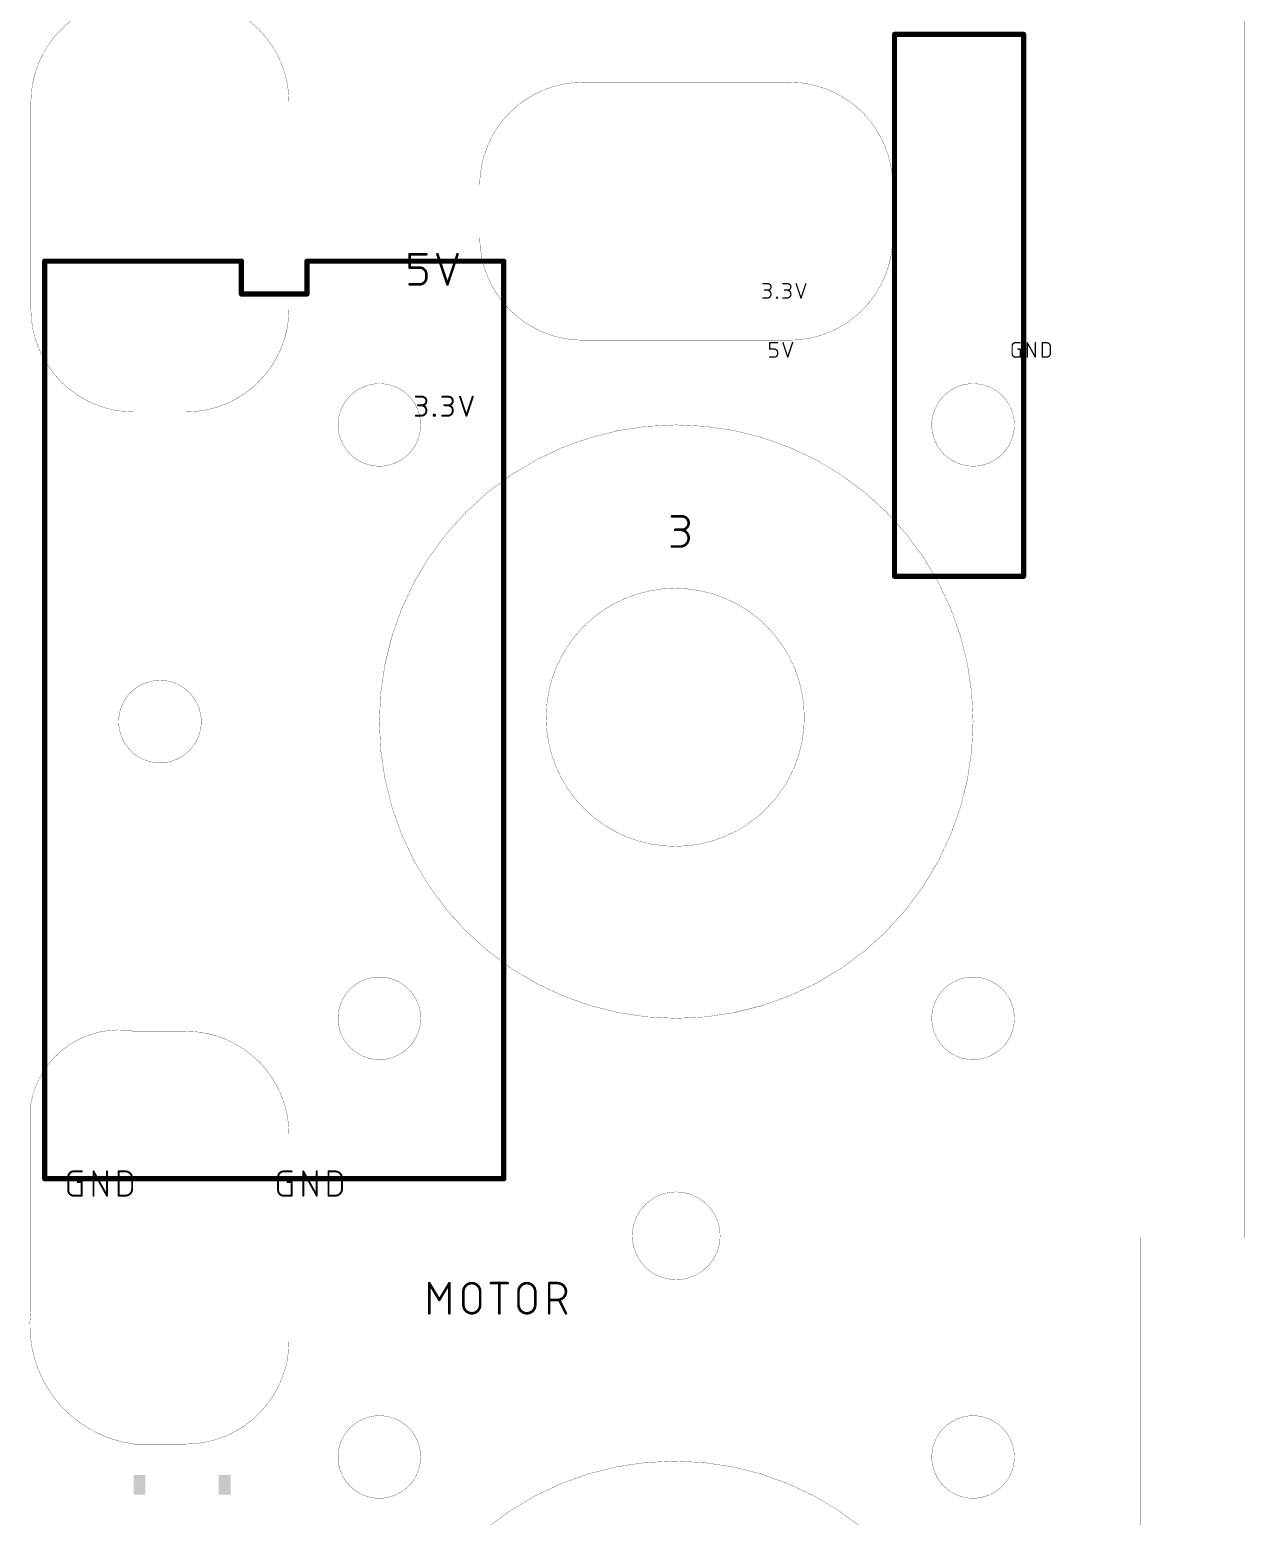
# Model space of a CAD drawing. Extents: x -4 to 80, y -3 to 161.
# Drawn here: x 33.1 to 80.1, y 68.1 to 125.7 of the extents above; entities that cross this region are included whole.
import ezdxf

# ---------------------------------------------------------------- set-up
doc = ezdxf.new("R2010")
doc.units = 0
for name, color, linetype in [('20', 31, 'CONTINUOUS'), ('21', 253, 'CONTINUOUS'), ('48', 253, 'CONTINUOUS')]:
    doc.layers.add(name, color=color, linetype=linetype)

# ---------------------------------------------------------------- blocks, each defined once
blk = doc.blocks.new('RECT')
blk.add_solid([(-0.5, -0.5), (0.5, -0.5), (-0.5, 0.5), (0.5, 0.5)])

msp = doc.modelspace()

# ---------------------------------------------------------------- linework, layer by layer
at = {"layer": '20', "const_width": 0.01}
msp.add_lwpolyline([(74.728, 150.1964), (74.728, 6.9839)], dxfattribs=at)
for points in [[(58.093, 94.094, 1), (58.093, 104.094, 1), (58.093, 94.094)], [(58.131, 77.3, 1), (58.131, 80.7, 1), (58.131, 77.3)]]:
    msp.add_lwpolyline(points, format="xyb", dxfattribs=at)
at = {"layer": '21'}
for points, const_width in [([(66.588, 125.562), (71.588, 125.562)], 0.2032), ([(66.588, 104.562), (66.588, 125.562)], 0.2032), ([(71.588, 125.562), (71.588, 104.562)], 0.2032), ([(47.8028, 116.5239), (47.8028, 117.0432)], 0.1016), ([(47.8028, 117.0432), (48.4519, 117.0432)], 0.1016), ([(48.8809, 117.0432), (49.2704, 115.8748)], 0.1016), ([(49.2704, 115.8748), (49.6598, 117.0432)], 0.1016), ([(33.668, 81.212), (33.668, 116.772)], 0.2032), ([(33.668, 116.772), (41.288, 116.772)], 0.2032), ([(41.288, 116.772), (41.288, 115.502)], 0.2032), ([(43.828, 115.502), (43.828, 116.772)], 0.2032), ([(43.828, 116.772), (51.448, 116.772)], 0.2032), ([(48.1923, 116.5239), (47.8028, 116.5239)], 0.1016), ([(51.448, 116.772), (51.448, 81.212)], 0.2032), ([(47.8028, 115.8748), (48.1923, 115.8748)], 0.1016), ([(48.4519, 116.1344), (48.4519, 116.2643)], 0.1016), ([(61.4934, 115.9002), (61.6797, 115.9002)], 0.0508), ([(62.2615, 115.9002), (62.4478, 115.9002)], 0.0508), ([(62.7791, 115.9002), (62.9653, 115.3414)], 0.0508), ([(62.9653, 115.3414), (63.1516, 115.9002)], 0.0508), ([(41.288, 115.502), (43.828, 115.502)], 0.2032), ([(61.4934, 115.3414), (61.6486, 115.3414)], 0.0508), ([(61.6797, 115.6518), (61.5555, 115.6518)], 0.0508), ([(62.0171, 115.3414), (62.0171, 115.3724)], 0.0508), ([(62.0171, 115.3724), (62.0482, 115.3724)], 0.0508), ([(62.0482, 115.3414), (62.0171, 115.3414)], 0.0508), ([(62.0482, 115.3724), (62.0482, 115.3414)], 0.0508), ([(62.2615, 115.3414), (62.4167, 115.3414)], 0.0508), ([(62.4478, 115.6518), (62.3236, 115.6518)], 0.0508), ([(61.7474, 113.3658), (61.7474, 113.6142)], 0.0508), ([(61.7474, 113.6142), (62.0578, 113.6142)], 0.0508), ([(62.265, 113.6142), (62.4513, 113.0554)], 0.0508), ([(62.4513, 113.0554), (62.6375, 113.6142)], 0.0508), ([(71.1454, 113.1796), (71.1454, 113.49)], 0.0508), ([(71.2696, 113.6142), (71.4558, 113.6142)], 0.0508), ([(71.7306, 113.0554), (71.7306, 113.6142)], 0.0508), ([(71.7306, 113.6142), (72.0411, 113.0554)], 0.0508), ([(72.0411, 113.0554), (72.0411, 113.6142)], 0.0508), ([(72.3158, 113.0554), (72.3158, 113.6142)], 0.0508), ([(72.3158, 113.6142), (72.471, 113.6142)], 0.0508), ([(61.9337, 113.3658), (61.7474, 113.3658)], 0.0508), ([(61.7474, 113.0554), (61.9337, 113.0554)], 0.0508), ([(62.0578, 113.1796), (62.0578, 113.2417)], 0.0508), ([(71.4558, 113.0554), (71.2696, 113.0554)], 0.0508), ([(71.3627, 113.3658), (71.4558, 113.3658)], 0.0508), ([(71.4558, 113.3658), (71.4558, 113.0554)], 0.0508), ([(72.471, 113.0554), (72.3158, 113.0554)], 0.0508), ([(72.6263, 113.459), (72.6263, 113.2106)], 0.0508), ([(48.0441, 111.5187), (48.2896, 111.5187)], 0.0762), ([(48.2896, 111.1913), (48.1259, 111.1913)], 0.0762), ([(49.0682, 111.5187), (49.3138, 111.5187)], 0.0762), ([(49.3138, 111.1913), (49.1501, 111.1913)], 0.0762), ([(49.7588, 111.5187), (50.0044, 110.7821)], 0.0762), ([(50.0044, 110.7821), (50.2499, 111.5187)], 0.0762), ([(48.0441, 110.7821), (48.2487, 110.7821)], 0.0762), ([(48.7403, 110.7821), (48.7403, 110.823)], 0.0762), ([(48.7403, 110.823), (48.7812, 110.823)], 0.0762), ([(48.7812, 110.7821), (48.7403, 110.7821)], 0.0762), ([(48.7812, 110.823), (48.7812, 110.7821)], 0.0762), ([(49.0682, 110.7821), (49.2728, 110.7821)], 0.0762), ([(57.9628, 106.8832), (58.3523, 106.8832)], 0.1016), ([(58.3523, 106.3639), (58.0926, 106.3639)], 0.1016), ([(57.9628, 105.7148), (58.2874, 105.7148)], 0.1016), ([(71.588, 104.562), (66.588, 104.562)], 0.2032), ([(51.448, 81.212), (33.668, 81.212)], 0.2032), ([(34.5821, 80.7649), (34.5821, 81.2871)], 0.0762), ([(34.7909, 81.4959), (35.1042, 81.4959)], 0.0762), ([(35.5575, 80.5561), (35.5575, 81.4959)], 0.0762), ([(35.5575, 81.4959), (36.0796, 80.5561)], 0.0762), ([(36.0796, 80.5561), (36.0796, 81.4959)], 0.0762), ([(36.5328, 80.5561), (36.5328, 81.4959)], 0.0762), ([(36.5328, 81.4959), (36.7939, 81.4959)], 0.0762), ([(37.0549, 81.2348), (37.0549, 80.8172)], 0.0762), ([(42.7101, 80.7649), (42.7101, 81.2871)], 0.0762), ([(42.9189, 81.4959), (43.2322, 81.4959)], 0.0762), ([(43.6855, 80.5561), (43.6855, 81.4959)], 0.0762), ([(43.6855, 81.4959), (44.2076, 80.5561)], 0.0762), ([(44.2076, 80.5561), (44.2076, 81.4959)], 0.0762), ([(44.6608, 80.5561), (44.6608, 81.4959)], 0.0762), ([(44.6608, 81.4959), (44.9219, 81.4959)], 0.0762), ([(45.1829, 81.2348), (45.1829, 80.8172)], 0.0762), ([(34.9476, 81.0782), (35.1042, 81.0782)], 0.0762), ([(35.1042, 81.0782), (35.1042, 80.5561)], 0.0762), ([(43.0756, 81.0782), (43.2322, 81.0782)], 0.0762), ([(43.2322, 81.0782), (43.2322, 80.5561)], 0.0762), ([(35.1042, 80.5561), (34.7909, 80.5561)], 0.0762), ([(36.7939, 80.5561), (36.5328, 80.5561)], 0.0762), ([(43.2322, 80.5561), (42.9189, 80.5561)], 0.0762), ([(44.9219, 80.5561), (44.6608, 80.5561)], 0.0762), ([(48.5648, 75.9968), (48.5648, 77.1652)], 0.1016), ([(48.5648, 77.1652), (48.9543, 76.5161)], 0.1016), ([(48.9543, 76.5161), (49.3437, 77.1652)], 0.1016), ([(49.3437, 77.1652), (49.3437, 75.9968)], 0.1016), ([(50.9538, 77.1652), (51.6029, 77.1652)], 0.1016), ([(51.2784, 75.9968), (51.2784, 77.1652)], 0.1016), ([(53.2091, 75.9968), (53.2091, 77.1652)], 0.1016), ([(53.2091, 77.1652), (53.5336, 77.1652)], 0.1016), ([(49.887, 76.3214), (49.887, 76.8406)], 0.1016), ([(50.5361, 76.8406), (50.5361, 76.3214)], 0.1016), ([(52.0206, 76.3214), (52.0206, 76.8406)], 0.1016), ([(52.6697, 76.8406), (52.6697, 76.3214)], 0.1016), ([(53.5336, 76.5161), (53.2091, 76.5161)], 0.1016), ([(53.8582, 75.9968), (53.5985, 76.5161)], 0.1016)]:
    msp.add_lwpolyline(points, dxfattribs=dict(at, const_width=const_width))
for points, const_width in [([(66.588, 125.6128, 1), (66.588, 125.5112)], 0.1016), ([(66.6388, 125.562, 1), (66.5372, 125.562)], 0.1016), ([(71.6388, 125.562, 1), (71.5372, 125.562)], 0.1016), ([(71.588, 125.5112, 1), (71.588, 125.6128)], 0.1016), ([(47.8282, 117.0432, 1), (47.7774, 117.0432)], 0.0508), ([(47.8028, 117.0686, 1), (47.8028, 117.0178)], 0.0508), ([(48.4519, 117.0178, 1), (48.4519, 117.0686)], 0.0508), ([(48.905, 117.0512, 1), (48.8568, 117.0352)], 0.0508), ([(49.6839, 117.0352, 1), (49.6357, 117.0512)], 0.0508), ([(33.7188, 116.772, 1), (33.6172, 116.772)], 0.1016), ([(33.668, 116.8228, 1), (33.668, 116.7212)], 0.1016), ([(41.3388, 116.772, 1), (41.2372, 116.772)], 0.1016), ([(41.288, 116.7212, 1), (41.288, 116.8228)], 0.1016), ([(43.8788, 116.772, 1), (43.7772, 116.772)], 0.1016), ([(43.828, 116.8228, 1), (43.828, 116.7212)], 0.1016), ([(47.8028, 116.5493, 1), (47.8028, 116.4985)], 0.0508), ([(47.7774, 116.5239, 1), (47.8282, 116.5239)], 0.0508), ([(48.4519, 116.2643, 0.4142), (48.1923, 116.5239)], 0.1016), ([(48.1923, 116.5493, 1), (48.1923, 116.4985)], 0.0508), ([(48.1923, 116.4985, 1), (48.1923, 116.5493)], 0.0508), ([(51.4988, 116.772, 1), (51.3972, 116.772)], 0.1016), ([(51.448, 116.7212, 1), (51.448, 116.8228)], 0.1016), ([(47.8028, 115.9002, 1), (47.8028, 115.8494)], 0.0508), ([(48.1923, 115.8748, 0.4142), (48.4519, 116.1344)], 0.1016), ([(48.1923, 115.9002, 1), (48.1923, 115.8494)], 0.0508), ([(48.1923, 115.8494, 1), (48.1923, 115.9002)], 0.0508), ([(48.4773, 116.2643, 1), (48.4265, 116.2643)], 0.0508), ([(48.4265, 116.2643, 1), (48.4773, 116.2643)], 0.0508), ([(48.4773, 116.1344, 1), (48.4265, 116.1344)], 0.0508), ([(48.4265, 116.1344, 1), (48.4773, 116.1344)], 0.0508), ([(49.2463, 115.8828, 1), (49.2944, 115.8668)], 0.0508), ([(49.2463, 115.8668, 1), (49.2944, 115.8828)], 0.0508), ([(61.4934, 115.9129, 1), (61.4934, 115.8875)], 0.0254), ([(61.6797, 115.6518, 1), (61.6797, 115.9002)], 0.0508), ([(61.6797, 115.9129, 1), (61.6797, 115.8875)], 0.0254), ([(61.6797, 115.8875, 1), (61.6797, 115.9129)], 0.0254), ([(62.2615, 115.9129, 1), (62.2615, 115.8875)], 0.0254), ([(62.4478, 115.6518, 1), (62.4478, 115.9002)], 0.0508), ([(62.4478, 115.9129, 1), (62.4478, 115.8875)], 0.0254), ([(62.4478, 115.8875, 1), (62.4478, 115.9129)], 0.0254), ([(62.7911, 115.9042, 1), (62.767, 115.8962)], 0.0254), ([(63.1637, 115.8962, 1), (63.1396, 115.9042)], 0.0254), ([(41.288, 115.5528, 1), (41.288, 115.4512)], 0.1016), ([(41.2372, 115.502, 1), (41.3388, 115.502)], 0.1016), ([(43.7772, 115.502, 1), (43.8788, 115.502)], 0.1016), ([(43.828, 115.4512, 1), (43.828, 115.5528)], 0.1016), ([(61.4934, 115.3541, 1), (61.4934, 115.3287)], 0.0254), ([(61.5555, 115.6645, 1), (61.5555, 115.6391)], 0.0254), ([(61.6486, 115.3414, 1), (61.6486, 115.6518)], 0.0508), ([(61.6486, 115.6645, 1), (61.6486, 115.6391)], 0.0254), ([(61.6486, 115.3541, 1), (61.6486, 115.3287)], 0.0254), ([(61.6486, 115.3287, 1), (61.6486, 115.3541)], 0.0254), ([(61.6797, 115.6645, 1), (61.6797, 115.6391)], 0.0254), ([(61.6797, 115.6391, 1), (61.6797, 115.6645)], 0.0254), ([(62.0298, 115.3724, 1), (62.0044, 115.3724)], 0.0254), ([(62.0171, 115.3851, 1), (62.0171, 115.3597)], 0.0254), ([(62.0171, 115.3541, 1), (62.0171, 115.3287)], 0.0254), ([(62.0044, 115.3414, 1), (62.0298, 115.3414)], 0.0254), ([(62.0609, 115.3724, 1), (62.0355, 115.3724)], 0.0254), ([(62.0355, 115.3414, 1), (62.0609, 115.3414)], 0.0254), ([(62.0482, 115.3597, 1), (62.0482, 115.3851)], 0.0254), ([(62.0482, 115.3287, 1), (62.0482, 115.3541)], 0.0254), ([(62.2615, 115.3541, 1), (62.2615, 115.3287)], 0.0254), ([(62.3236, 115.6645, 1), (62.3236, 115.6391)], 0.0254), ([(62.4167, 115.3414, 1), (62.4167, 115.6518)], 0.0508), ([(62.4167, 115.6645, 1), (62.4167, 115.6391)], 0.0254), ([(62.4167, 115.3541, 1), (62.4167, 115.3287)], 0.0254), ([(62.4167, 115.3287, 1), (62.4167, 115.3541)], 0.0254), ([(62.4478, 115.6645, 1), (62.4478, 115.6391)], 0.0254), ([(62.4478, 115.6391, 1), (62.4478, 115.6645)], 0.0254), ([(62.9533, 115.3454, 1), (62.9774, 115.3374)], 0.0254), ([(62.9533, 115.3374, 1), (62.9774, 115.3454)], 0.0254), ([(61.7601, 113.6142, 1), (61.7347, 113.6142)], 0.0254), ([(61.7474, 113.6269, 1), (61.7474, 113.6015)], 0.0254), ([(62.0578, 113.6015, 1), (62.0578, 113.6269)], 0.0254), ([(62.277, 113.6182, 1), (62.2529, 113.6102)], 0.0254), ([(62.6496, 113.6102, 1), (62.6255, 113.6182)], 0.0254), ([(71.2696, 113.6142, 0.4142), (71.1454, 113.49)], 0.0508), ([(71.1581, 113.49, 1), (71.1327, 113.49)], 0.0254), ([(71.1327, 113.49, 1), (71.1581, 113.49)], 0.0254), ([(71.2696, 113.6269, 1), (71.2696, 113.6015)], 0.0254), ([(71.2696, 113.6015, 1), (71.2696, 113.6269)], 0.0254), ([(71.4558, 113.6015, 1), (71.4558, 113.6269)], 0.0254), ([(71.7433, 113.6142, 1), (71.7179, 113.6142)], 0.0254), ([(71.7417, 113.6204, 1), (71.7195, 113.608)], 0.0254), ([(72.0538, 113.6142, 1), (72.0284, 113.6142)], 0.0254), ([(72.3285, 113.6142, 1), (72.3031, 113.6142)], 0.0254), ([(72.3158, 113.6269, 1), (72.3158, 113.6015)], 0.0254), ([(72.6263, 113.459, 0.4142), (72.471, 113.6142)], 0.0508), ([(72.471, 113.6269, 1), (72.471, 113.6015)], 0.0254), ([(72.471, 113.6015, 1), (72.471, 113.6269)], 0.0254), ([(61.7474, 113.3785, 1), (61.7474, 113.3531)], 0.0254), ([(61.7347, 113.3658, 1), (61.7601, 113.3658)], 0.0254), ([(61.7474, 113.0681, 1), (61.7474, 113.0427)], 0.0254), ([(62.0578, 113.2417, 0.4142), (61.9337, 113.3658)], 0.0508), ([(61.9337, 113.3785, 1), (61.9337, 113.3531)], 0.0254), ([(61.9337, 113.0554, 0.4142), (62.0578, 113.1796)], 0.0508), ([(61.9337, 113.0681, 1), (61.9337, 113.0427)], 0.0254), ([(61.9337, 113.3531, 1), (61.9337, 113.3785)], 0.0254), ([(61.9337, 113.0427, 1), (61.9337, 113.0681)], 0.0254), ([(62.0705, 113.2417, 1), (62.0451, 113.2417)], 0.0254), ([(62.0451, 113.2417, 1), (62.0705, 113.2417)], 0.0254), ([(62.0705, 113.1796, 1), (62.0451, 113.1796)], 0.0254), ([(62.0451, 113.1796, 1), (62.0705, 113.1796)], 0.0254), ([(62.4392, 113.0594, 1), (62.4633, 113.0514)], 0.0254), ([(62.4392, 113.0514, 1), (62.4633, 113.0594)], 0.0254), ([(71.1454, 113.1796, 0.4142), (71.2696, 113.0554)], 0.0508), ([(71.1581, 113.1796, 1), (71.1327, 113.1796)], 0.0254), ([(71.1327, 113.1796, 1), (71.1581, 113.1796)], 0.0254), ([(71.2696, 113.0681, 1), (71.2696, 113.0427)], 0.0254), ([(71.2696, 113.0427, 1), (71.2696, 113.0681)], 0.0254), ([(71.3627, 113.3785, 1), (71.3627, 113.3531)], 0.0254), ([(71.4685, 113.3658, 1), (71.4431, 113.3658)], 0.0254), ([(71.4431, 113.0554, 1), (71.4685, 113.0554)], 0.0254), ([(71.4558, 113.3531, 1), (71.4558, 113.3785)], 0.0254), ([(71.4558, 113.0427, 1), (71.4558, 113.0681)], 0.0254), ([(71.7179, 113.0554, 1), (71.7433, 113.0554)], 0.0254), ([(72.0284, 113.0554, 1), (72.0538, 113.0554)], 0.0254), ([(72.03, 113.0492, 1), (72.0522, 113.0616)], 0.0254), ([(72.3158, 113.0681, 1), (72.3158, 113.0427)], 0.0254), ([(72.3031, 113.0554, 1), (72.3285, 113.0554)], 0.0254), ([(72.471, 113.0554, 0.4142), (72.6263, 113.2106)], 0.0508), ([(72.471, 113.0681, 1), (72.471, 113.0427)], 0.0254), ([(72.471, 113.0427, 1), (72.471, 113.0681)], 0.0254), ([(72.639, 113.459, 1), (72.6136, 113.459)], 0.0254), ([(72.6136, 113.459, 1), (72.639, 113.459)], 0.0254), ([(72.639, 113.2106, 1), (72.6136, 113.2106)], 0.0254), ([(72.6136, 113.2106, 1), (72.639, 113.2106)], 0.0254), ([(48.0441, 111.5378, 1), (48.0441, 111.4997)], 0.0381), ([(48.1259, 111.2104, 1), (48.1259, 111.1723)], 0.0381), ([(48.2487, 110.7821, 1), (48.2487, 111.1913)], 0.0762), ([(48.2487, 111.2104, 1), (48.2487, 111.1723)], 0.0381), ([(48.2896, 111.1913, 1), (48.2896, 111.5187)], 0.0762), ([(48.2896, 111.5378, 1), (48.2896, 111.4997)], 0.0381), ([(48.2896, 111.2104, 1), (48.2896, 111.1723)], 0.0381), ([(48.2896, 111.4997, 1), (48.2896, 111.5378)], 0.0381), ([(48.2896, 111.1723, 1), (48.2896, 111.2104)], 0.0381), ([(49.0682, 111.5378, 1), (49.0682, 111.4997)], 0.0381), ([(49.1501, 111.2104, 1), (49.1501, 111.1723)], 0.0381), ([(49.2728, 110.7821, 1), (49.2728, 111.1913)], 0.0762), ([(49.2728, 111.2104, 1), (49.2728, 111.1723)], 0.0381), ([(49.3138, 111.1913, 1), (49.3138, 111.5187)], 0.0762), ([(49.3138, 111.5378, 1), (49.3138, 111.4997)], 0.0381), ([(49.3138, 111.2104, 1), (49.3138, 111.1723)], 0.0381), ([(49.3138, 111.4997, 1), (49.3138, 111.5378)], 0.0381), ([(49.3138, 111.1723, 1), (49.3138, 111.2104)], 0.0381), ([(49.7769, 111.5247, 1), (49.7407, 111.5127)], 0.0381), ([(50.268, 111.5127, 1), (50.2318, 111.5247)], 0.0381), ([(48.0441, 110.8011, 1), (48.0441, 110.7631)], 0.0381), ([(48.2487, 110.8011, 1), (48.2487, 110.7631)], 0.0381), ([(48.2487, 110.7631, 1), (48.2487, 110.8011)], 0.0381), ([(48.7594, 110.823, 1), (48.7213, 110.823)], 0.0381), ([(48.7403, 110.8421, 1), (48.7403, 110.804)], 0.0381), ([(48.7403, 110.8011, 1), (48.7403, 110.7631)], 0.0381), ([(48.7213, 110.7821, 1), (48.7594, 110.7821)], 0.0381), ([(48.8003, 110.823, 1), (48.7622, 110.823)], 0.0381), ([(48.7622, 110.7821, 1), (48.8003, 110.7821)], 0.0381), ([(48.7812, 110.804, 1), (48.7812, 110.8421)], 0.0381), ([(48.7812, 110.7631, 1), (48.7812, 110.8011)], 0.0381), ([(49.0682, 110.8011, 1), (49.0682, 110.7631)], 0.0381), ([(49.2728, 110.8011, 1), (49.2728, 110.7631)], 0.0381), ([(49.2728, 110.7631, 1), (49.2728, 110.8011)], 0.0381), ([(49.9863, 110.7881, 1), (50.0224, 110.7761)], 0.0381), ([(49.9863, 110.7761, 1), (50.0224, 110.7881)], 0.0381), ([(57.9628, 106.9086, 1), (57.9628, 106.8578)], 0.0508), ([(58.3523, 106.3639, 1), (58.3523, 106.8832)], 0.1016), ([(58.3523, 106.9086, 1), (58.3523, 106.8578)], 0.0508), ([(58.3523, 106.8578, 1), (58.3523, 106.9086)], 0.0508), ([(58.0926, 106.3893, 1), (58.0926, 106.3385)], 0.0508), ([(58.2874, 105.7148, 1), (58.2874, 106.3639)], 0.1016), ([(58.2874, 106.3893, 1), (58.2874, 106.3385)], 0.0508), ([(58.3523, 106.3893, 1), (58.3523, 106.3385)], 0.0508), ([(58.3523, 106.3385, 1), (58.3523, 106.3893)], 0.0508), ([(57.9628, 105.7402, 1), (57.9628, 105.6894)], 0.0508), ([(58.2874, 105.7402, 1), (58.2874, 105.6894)], 0.0508), ([(58.2874, 105.6894, 1), (58.2874, 105.7402)], 0.0508), ([(66.588, 104.6128, 1), (66.588, 104.5112)], 0.1016), ([(66.5372, 104.562, 1), (66.6388, 104.562)], 0.1016), ([(71.5372, 104.562, 1), (71.6388, 104.562)], 0.1016), ([(71.588, 104.5112, 1), (71.588, 104.6128)], 0.1016), ([(33.668, 81.2628, 1), (33.668, 81.1612)], 0.1016), ([(33.6172, 81.212, 1), (33.7188, 81.212)], 0.1016), ([(34.7909, 81.4959, 0.4142), (34.5821, 81.2871)], 0.0762), ([(34.6012, 81.2871, 1), (34.5631, 81.2871)], 0.0381), ([(34.5631, 81.2871, 1), (34.6012, 81.2871)], 0.0381), ([(34.7909, 81.5149, 1), (34.7909, 81.4769)], 0.0381), ([(34.7909, 81.4769, 1), (34.7909, 81.5149)], 0.0381), ([(35.1042, 81.4769, 1), (35.1042, 81.5149)], 0.0381), ([(35.5741, 81.5052, 1), (35.5408, 81.4866)], 0.0381), ([(35.5765, 81.4959, 1), (35.5384, 81.4959)], 0.0381), ([(36.0986, 81.4959, 1), (36.0605, 81.4959)], 0.0381), ([(36.5519, 81.4959, 1), (36.5138, 81.4959)], 0.0381), ([(36.5328, 81.5149, 1), (36.5328, 81.4769)], 0.0381), ([(37.0549, 81.2348, 0.4142), (36.7939, 81.4959)], 0.0762), ([(36.7939, 81.5149, 1), (36.7939, 81.4769)], 0.0381), ([(36.7939, 81.4769, 1), (36.7939, 81.5149)], 0.0381), ([(37.074, 81.2348, 1), (37.0359, 81.2348)], 0.0381), ([(37.0359, 81.2348, 1), (37.074, 81.2348)], 0.0381), ([(42.9189, 81.4959, 0.4142), (42.7101, 81.2871)], 0.0762), ([(42.7292, 81.2871, 1), (42.6911, 81.2871)], 0.0381), ([(42.6911, 81.2871, 1), (42.7292, 81.2871)], 0.0381), ([(42.9189, 81.5149, 1), (42.9189, 81.4769)], 0.0381), ([(42.9189, 81.4769, 1), (42.9189, 81.5149)], 0.0381), ([(43.2322, 81.4769, 1), (43.2322, 81.5149)], 0.0381), ([(43.7021, 81.5052, 1), (43.6688, 81.4866)], 0.0381), ([(43.7045, 81.4959, 1), (43.6664, 81.4959)], 0.0381), ([(44.2266, 81.4959, 1), (44.1885, 81.4959)], 0.0381), ([(44.6799, 81.4959, 1), (44.6418, 81.4959)], 0.0381), ([(44.6608, 81.5149, 1), (44.6608, 81.4769)], 0.0381), ([(45.1829, 81.2348, 0.4142), (44.9219, 81.4959)], 0.0762), ([(44.9219, 81.5149, 1), (44.9219, 81.4769)], 0.0381), ([(44.9219, 81.4769, 1), (44.9219, 81.5149)], 0.0381), ([(45.202, 81.2348, 1), (45.1639, 81.2348)], 0.0381), ([(45.1639, 81.2348, 1), (45.202, 81.2348)], 0.0381), ([(51.3972, 81.212, 1), (51.4988, 81.212)], 0.1016), ([(51.448, 81.1612, 1), (51.448, 81.2628)], 0.1016), ([(34.5821, 80.7649, 0.4142), (34.7909, 80.5561)], 0.0762), ([(34.6012, 80.7649, 1), (34.5631, 80.7649)], 0.0381), ([(34.5631, 80.7649, 1), (34.6012, 80.7649)], 0.0381), ([(34.9476, 81.0973, 1), (34.9476, 81.0592)], 0.0381), ([(35.1233, 81.0782, 1), (35.0852, 81.0782)], 0.0381), ([(35.1042, 81.0592, 1), (35.1042, 81.0973)], 0.0381), ([(36.7939, 80.5561, 0.4142), (37.0549, 80.8172)], 0.0762), ([(37.074, 80.8172, 1), (37.0359, 80.8172)], 0.0381), ([(37.0359, 80.8172, 1), (37.074, 80.8172)], 0.0381), ([(42.7101, 80.7649, 0.4142), (42.9189, 80.5561)], 0.0762), ([(42.7292, 80.7649, 1), (42.6911, 80.7649)], 0.0381), ([(42.6911, 80.7649, 1), (42.7292, 80.7649)], 0.0381), ([(43.0756, 81.0973, 1), (43.0756, 81.0592)], 0.0381), ([(43.2513, 81.0782, 1), (43.2132, 81.0782)], 0.0381), ([(43.2322, 81.0592, 1), (43.2322, 81.0973)], 0.0381), ([(44.9219, 80.5561, 0.4142), (45.1829, 80.8172)], 0.0762), ([(45.202, 80.8172, 1), (45.1639, 80.8172)], 0.0381), ([(45.1639, 80.8172, 1), (45.202, 80.8172)], 0.0381), ([(34.7909, 80.5751, 1), (34.7909, 80.5371)], 0.0381), ([(34.7909, 80.5371, 1), (34.7909, 80.5751)], 0.0381), ([(35.0852, 80.5561, 1), (35.1233, 80.5561)], 0.0381), ([(35.1042, 80.5371, 1), (35.1042, 80.5751)], 0.0381), ([(35.5384, 80.5561, 1), (35.5765, 80.5561)], 0.0381), ([(36.0605, 80.5561, 1), (36.0986, 80.5561)], 0.0381), ([(36.0629, 80.5468, 1), (36.0962, 80.5654)], 0.0381), ([(36.5328, 80.5751, 1), (36.5328, 80.5371)], 0.0381), ([(36.5138, 80.5561, 1), (36.5519, 80.5561)], 0.0381), ([(36.7939, 80.5751, 1), (36.7939, 80.5371)], 0.0381), ([(36.7939, 80.5371, 1), (36.7939, 80.5751)], 0.0381), ([(42.9189, 80.5751, 1), (42.9189, 80.5371)], 0.0381), ([(42.9189, 80.5371, 1), (42.9189, 80.5751)], 0.0381), ([(43.2132, 80.5561, 1), (43.2513, 80.5561)], 0.0381), ([(43.2322, 80.5371, 1), (43.2322, 80.5751)], 0.0381), ([(43.6664, 80.5561, 1), (43.7045, 80.5561)], 0.0381), ([(44.1885, 80.5561, 1), (44.2266, 80.5561)], 0.0381), ([(44.1909, 80.5468, 1), (44.2242, 80.5654)], 0.0381), ([(44.6608, 80.5751, 1), (44.6608, 80.5371)], 0.0381), ([(44.6418, 80.5561, 1), (44.6799, 80.5561)], 0.0381), ([(44.9219, 80.5751, 1), (44.9219, 80.5371)], 0.0381), ([(44.9219, 80.5371, 1), (44.9219, 80.5751)], 0.0381), ([(48.5902, 77.1652, 1), (48.5394, 77.1652)], 0.0508), ([(48.5866, 77.1783, 1), (48.543, 77.1521)], 0.0508), ([(49.3691, 77.1652, 1), (49.3183, 77.1652)], 0.0508), ([(49.3655, 77.1521, 1), (49.322, 77.1783)], 0.0508), ([(50.5361, 76.8406, 1), (49.887, 76.8406)], 0.1016), ([(50.9538, 77.1906, 1), (50.9538, 77.1398)], 0.0508), ([(51.3038, 77.1652, 1), (51.253, 77.1652)], 0.0508), ([(51.6029, 77.1398, 1), (51.6029, 77.1906)], 0.0508), ([(52.6697, 76.8406, 1), (52.0206, 76.8406)], 0.1016), ([(53.2345, 77.1652, 1), (53.1837, 77.1652)], 0.0508), ([(53.2091, 77.1906, 1), (53.2091, 77.1398)], 0.0508), ([(53.5336, 76.5161, 1), (53.5336, 77.1652)], 0.1016), ([(53.5336, 77.1906, 1), (53.5336, 77.1398)], 0.0508), ([(53.5336, 77.1398, 1), (53.5336, 77.1906)], 0.0508), ([(49.9124, 76.8406, 1), (49.8616, 76.8406)], 0.0508), ([(49.8616, 76.8406, 1), (49.9124, 76.8406)], 0.0508), ([(50.5615, 76.8406, 1), (50.5107, 76.8406)], 0.0508), ([(50.5107, 76.8406, 1), (50.5615, 76.8406)], 0.0508), ([(52.046, 76.8406, 1), (51.9952, 76.8406)], 0.0508), ([(51.9952, 76.8406, 1), (52.046, 76.8406)], 0.0508), ([(52.6951, 76.8406, 1), (52.6443, 76.8406)], 0.0508), ([(52.6443, 76.8406, 1), (52.6951, 76.8406)], 0.0508), ([(48.9325, 76.5292, 1), (48.976, 76.503)], 0.0508), ([(48.9325, 76.503, 1), (48.976, 76.5292)], 0.0508), ([(49.887, 76.3214, 1), (50.5361, 76.3214)], 0.1016), ([(49.9124, 76.3214, 1), (49.8616, 76.3214)], 0.0508), ([(49.8616, 76.3214, 1), (49.9124, 76.3214)], 0.0508), ([(50.5615, 76.3214, 1), (50.5107, 76.3214)], 0.0508), ([(50.5107, 76.3214, 1), (50.5615, 76.3214)], 0.0508), ([(52.0206, 76.3214, 1), (52.6697, 76.3214)], 0.1016), ([(52.046, 76.3214, 1), (51.9952, 76.3214)], 0.0508), ([(51.9952, 76.3214, 1), (52.046, 76.3214)], 0.0508), ([(52.6951, 76.3214, 1), (52.6443, 76.3214)], 0.0508), ([(52.6443, 76.3214, 1), (52.6951, 76.3214)], 0.0508), ([(53.2091, 76.5415, 1), (53.2091, 76.4907)], 0.0508), ([(53.5336, 76.5415, 1), (53.5336, 76.4907)], 0.0508), ([(53.5336, 76.4907, 1), (53.5336, 76.5415)], 0.0508), ([(53.6212, 76.5274, 1), (53.5758, 76.5047)], 0.0508), ([(48.5394, 75.9968, 1), (48.5902, 75.9968)], 0.0508), ([(49.3183, 75.9968, 1), (49.3691, 75.9968)], 0.0508), ([(51.253, 75.9968, 1), (51.3038, 75.9968)], 0.0508), ([(53.1837, 75.9968, 1), (53.2345, 75.9968)], 0.0508), ([(53.8355, 75.9854, 1), (53.8809, 76.0082)], 0.0508)]:
    msp.add_lwpolyline(points, format="xyb", dxfattribs=dict(at, const_width=const_width))
at = {"layer": '48', "const_width": 0.01}
for points in [[(80.131, 156.928), (80.131, 78.928)], [(62.5171, 123.7099), (54.5171, 123.7099)], [(33.131, 122.928), (33.131, 114.928)], [(43.131, 114.928), (43.131, 122.928)], [(50.5171, 119.7099), (50.5171, 117.7099)], [(66.5171, 117.7099), (66.5171, 119.7099)], [(54.5171, 113.7099), (62.5171, 113.7099)], [(37.131, 110.928), (39.131, 110.928)], [(39.131, 86.928), (37.131, 86.928)], [(33.131, 84.119), (33.131, 76.119)], [(43.131, 74.928), (43.131, 82.928)], [(80.131, 78.928), (76.131, 78.928)], [(76.131, 78.928), (76.131, -3.072)], [(37.131, 70.928), (39.131, 70.928)]]:
    msp.add_lwpolyline(points, dxfattribs=at)
at = {"layer": '48'}
for points, const_width in [([(37.131, 126.928, 0.4142), (33.131, 122.928)], 0.01), ([(43.131, 122.928, 0.4142), (39.131, 126.928)], 0.01), ([(54.5171, 123.7099, 0.4142), (50.5171, 119.7099)], 0.01), ([(54.5171, 123.7124, 1), (54.5171, 123.7074)], 0.005), ([(54.5171, 123.7074, 1), (54.5171, 123.7124)], 0.005), ([(66.5171, 119.7099, 0.4142), (62.5171, 123.7099)], 0.01), ([(62.5171, 123.7124, 1), (62.5171, 123.7074)], 0.005), ([(62.5171, 123.7074, 1), (62.5171, 123.7124)], 0.005), ([(33.1335, 122.928, 1), (33.1285, 122.928)], 0.005), ([(33.1285, 122.928, 1), (33.1335, 122.928)], 0.005), ([(43.1335, 122.928, 1), (43.1285, 122.928)], 0.005), ([(43.1285, 122.928, 1), (43.1335, 122.928)], 0.005), ([(50.5196, 119.7099, 1), (50.5146, 119.7099)], 0.005), ([(50.5146, 119.7099, 1), (50.5196, 119.7099)], 0.005), ([(66.5196, 119.7099, 1), (66.5146, 119.7099)], 0.005), ([(66.5146, 119.7099, 1), (66.5196, 119.7099)], 0.005), ([(50.5171, 117.7099, 0.4142), (54.5171, 113.7099)], 0.01), ([(50.5196, 117.7099, 1), (50.5146, 117.7099)], 0.005), ([(50.5146, 117.7099, 1), (50.5196, 117.7099)], 0.005), ([(62.5171, 113.7099, 0.4142), (66.5171, 117.7099)], 0.01), ([(66.5196, 117.7099, 1), (66.5146, 117.7099)], 0.005), ([(66.5146, 117.7099, 1), (66.5196, 117.7099)], 0.005), ([(33.131, 114.928, 0.4142), (37.131, 110.928)], 0.01), ([(33.1335, 114.928, 1), (33.1285, 114.928)], 0.005), ([(33.1285, 114.928, 1), (33.1335, 114.928)], 0.005), ([(39.131, 110.928, 0.4142), (43.131, 114.928)], 0.01), ([(43.1335, 114.928, 1), (43.1285, 114.928)], 0.005), ([(43.1285, 114.928, 1), (43.1335, 114.928)], 0.005), ([(54.5171, 113.7124, 1), (54.5171, 113.7074)], 0.005), ([(54.5171, 113.7074, 1), (54.5171, 113.7124)], 0.005), ([(62.5171, 113.7124, 1), (62.5171, 113.7074)], 0.005), ([(62.5171, 113.7074, 1), (62.5171, 113.7124)], 0.005), ([(46.631, 108.828, 1), (46.631, 112.028, 1), (46.631, 108.828)], 0.01), ([(69.631, 108.828, 1), (69.631, 112.028, 1), (69.631, 108.828)], 0.01), ([(37.131, 110.9305, 1), (37.131, 110.9255)], 0.005), ([(37.131, 110.9255, 1), (37.131, 110.9305)], 0.005), ([(39.131, 110.9305, 1), (39.131, 110.9255)], 0.005), ([(39.131, 110.9255, 1), (39.131, 110.9305)], 0.005), ([(58.131, 87.428, 1), (58.131, 110.428, 1), (58.131, 87.428)], 0.01), ([(38.131, 97.328, 1), (38.131, 100.528, 1), (38.131, 97.328)], 0.01), ([(46.631, 85.828, 1), (46.631, 89.028, 1), (46.631, 85.828)], 0.01), ([(69.631, 85.828, 1), (69.631, 89.028, 1), (69.631, 85.828)], 0.01), ([(37.131, 86.928, 0.4142), (33.131, 84.119)], 0.01), ([(37.131, 86.9305, 1), (37.131, 86.9255)], 0.005), ([(37.1306, 86.9255, 1), (37.1314, 86.9305)], 0.005), ([(43.131, 82.928, 0.4142), (39.131, 86.928)], 0.01), ([(39.131, 86.9305, 1), (39.131, 86.9255)], 0.005), ([(39.131, 86.9255, 1), (39.131, 86.9305)], 0.005), ([(33.1335, 84.119, 1), (33.1285, 84.119)], 0.005), ([(33.1285, 84.1194, 1), (33.1335, 84.1186)], 0.005), ([(43.1335, 82.928, 1), (43.1285, 82.928)], 0.005), ([(43.1285, 82.928, 1), (43.1335, 82.928)], 0.005), ([(76.131, 78.9305, 1), (76.131, 78.9255)], 0.005), ([(76.1335, 78.928, 1), (76.1285, 78.928)], 0.005), ([(80.1285, 78.928, 1), (80.1335, 78.928)], 0.005), ([(80.131, 78.9255, 1), (80.131, 78.9305)], 0.005), ([(33.131, 76.119, 0.4142), (37.131, 70.928)], 0.01), ([(33.1335, 76.1187, 1), (33.1285, 76.1193)], 0.005), ([(33.1285, 76.119, 1), (33.1335, 76.119)], 0.005), ([(39.131, 70.928, 0.4142), (43.131, 74.928)], 0.01), ([(43.1335, 74.928, 1), (43.1285, 74.928)], 0.005), ([(43.1285, 74.928, 1), (43.1335, 74.928)], 0.005), ([(46.631, 68.828, 1), (46.631, 72.028, 1), (46.631, 68.828)], 0.01), ([(69.631, 68.828, 1), (69.631, 72.028, 1), (69.631, 68.828)], 0.01), ([(37.131, 70.9305, 1), (37.131, 70.9255)], 0.005), ([(37.1307, 70.9255, 1), (37.1313, 70.9305)], 0.005), ([(39.131, 70.9305, 1), (39.131, 70.9255)], 0.005), ([(39.131, 70.9255, 1), (39.131, 70.9305)], 0.005), ([(58.067, 47.268, 1), (58.067, 70.268, 1), (58.067, 47.268)], 0.01)]:
    msp.add_lwpolyline(points, format="xyb", dxfattribs=dict(at, const_width=const_width))

# ---------------------------------------------------------------- block references
at = {"layer": '21', "xscale": 0.4572, "yscale": 0.762, "rotation": 180}
msp.add_blockref('RECT', (37.338, 69.342), dxfattribs=at)
at = {"layer": '21', "xscale": 0.4572, "yscale": 0.762}
msp.add_blockref('RECT', (40.64, 69.342), dxfattribs=at)

doc.saveas('drawing.dxf')
